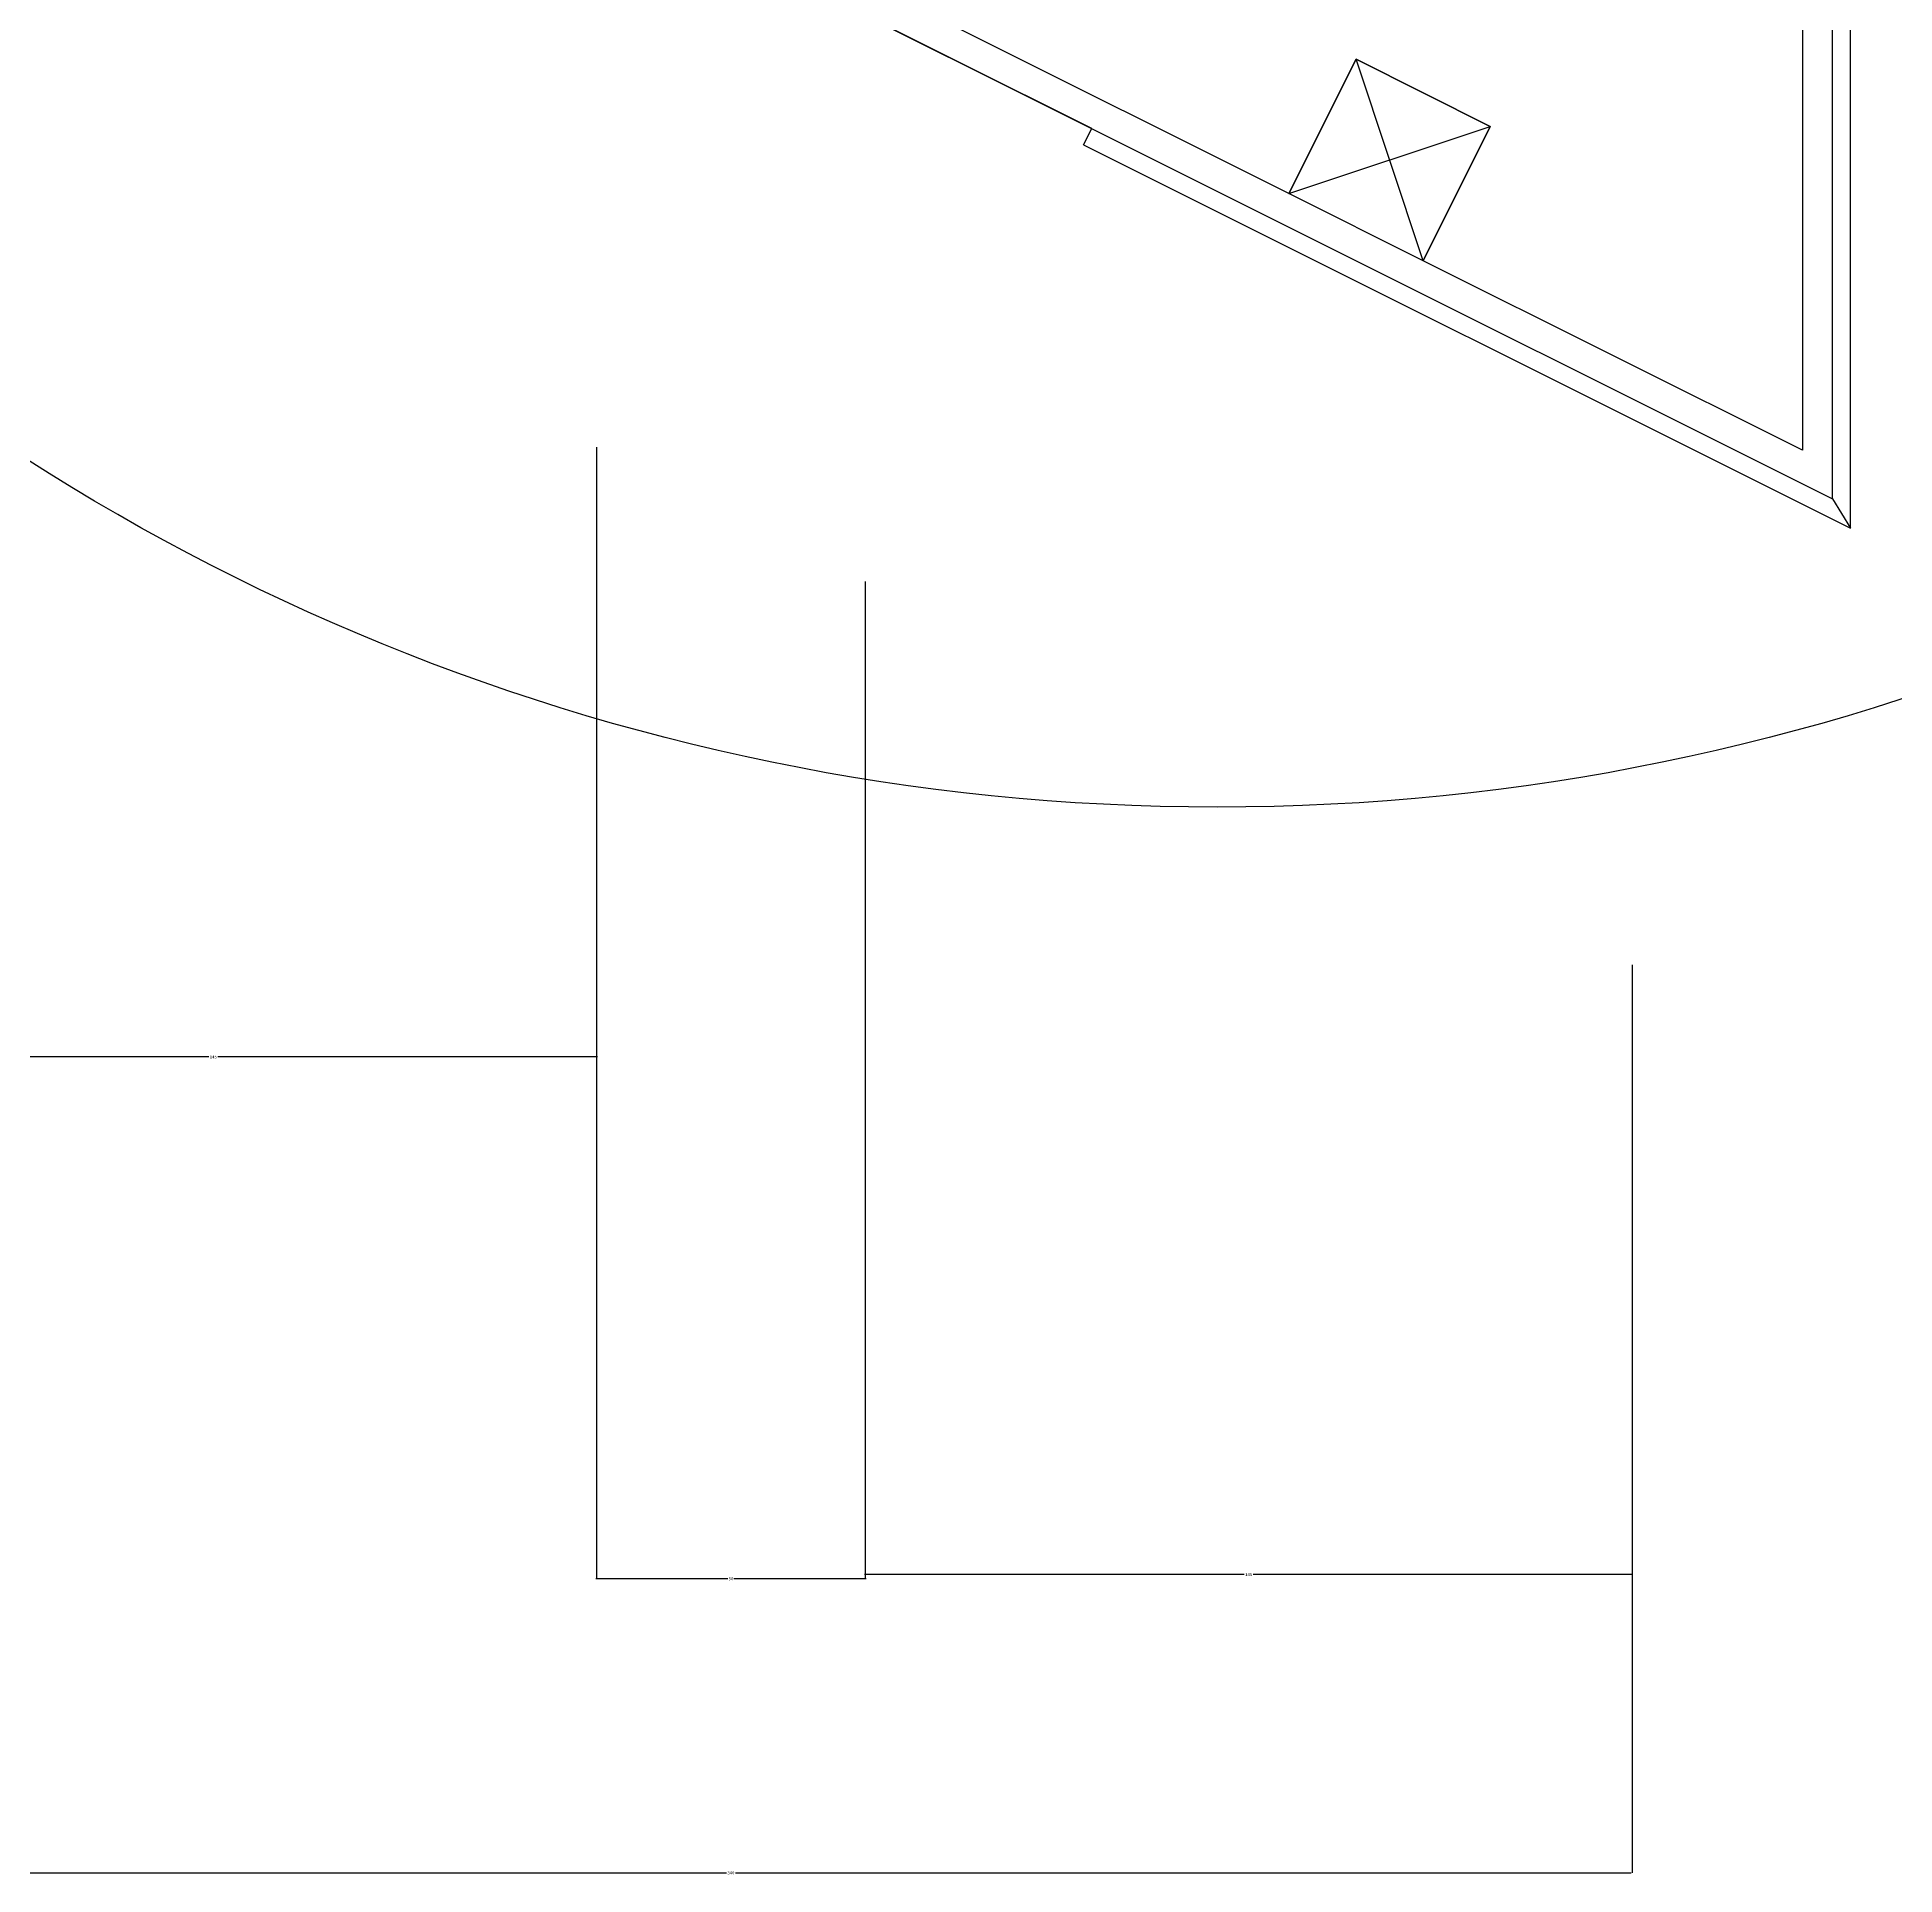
# Model space of a CAD drawing. Header units: metres. Extents: x -150 to 5859, y 346 to 5792.
# Drawn here: x 4649 to 5267, y 3365 to 3977 of the extents above; entities that cross this region are included whole.
import ezdxf

# ---------------------------------------------------------------- set-up
doc = ezdxf.new("R2010")
doc.units = ezdxf.units.M
for name, color, linetype in [('3', 3, 'Continuous'), ('4', 4, 'Continuous'), ('7', 7, 'Continuous'), ('BH', 3, 'Continuous'), ('DIM', 3, 'Continuous')]:
    doc.layers.add(name, color=color, linetype=linetype)
doc.dimstyles.get("Standard").update_dxf_attribs({"dimtxt": 2.5, "dimasz": 2.5, "dimexe": 1.25, "dimexo": 0.625, "dimtad": 1, "dimcen": 2.5, "dimazin": 3, "dimtfac": 1, "dimtmove": 0, "dimatfit": 3})

# ---------------------------------------------------------------- blocks, each defined once
blk = doc.blocks.new('*D1')
for p, q in [((4579.74, 3968.12), (4579.74, 3365.75)), ((5179.74, 3668.12), (5179.74, 3365.75)), ((4579.99, 3365.75), (4878.24, 3365.75)), ((4881.24, 3365.75), (5179.49, 3365.75))]:
    blk.add_line(p, q)
at = {"layer": 'Defpoints'}
for p in [(4579.74, 3968.12), (5179.74, 3668.12), (4579.74, 3365.75)]:
    blk.add_point(p, dxfattribs=at)
at = {"layer": 'DIM', "insert": (4879.74, 3365.75), "char_height": 1, "attachment_point": 5}
blk.add_mtext('340', dxfattribs=at)
blk = doc.blocks.new('*D47')
for p, q in [((4924.47, 3795.76), (4924.47, 3465.07)), ((5179.74, 3668.12), (5179.74, 3465.07)), ((5050.605, 3465.07), (4924.22, 3465.07)), ((5179.99, 3465.07), (5053.605, 3465.07))]:
    blk.add_line(p, q)
at = {"layer": 'Defpoints'}
for p in [(4924.47, 3795.76), (5179.74, 3668.12), (5179.74, 3465.07)]:
    blk.add_point(p, dxfattribs=at)
at = {"layer": 'DIM', "insert": (5052.105, 3465.07), "char_height": 1, "attachment_point": 5}
blk.add_mtext('145', dxfattribs=at)
blk = doc.blocks.new('*D48')
for p, q in [((4835.02, 3840.48), (4835.02, 3463.68)), ((4924.47, 3795.76), (4924.47, 3463.68)), ((4878.745, 3463.68), (4834.77, 3463.68)), ((4924.72, 3463.68), (4880.745, 3463.68))]:
    blk.add_line(p, q)
at = {"layer": 'Defpoints'}
for p in [(4835.02, 3840.48), (4924.47, 3795.76), (4924.47, 3463.68)]:
    blk.add_point(p, dxfattribs=at)
at = {"layer": 'DIM', "insert": (4879.745, 3463.68), "char_height": 1, "attachment_point": 5}
blk.add_mtext('50', dxfattribs=at)
blk = doc.blocks.new('*D49')
for p, q in [((4579.74, 3968.12), (4579.74, 3637.43)), ((4835.02, 3840.48), (4835.02, 3637.43)), ((4705.88, 3637.43), (4579.49, 3637.43)), ((4835.27, 3637.43), (4708.88, 3637.43))]:
    blk.add_line(p, q)
at = {"layer": 'Defpoints'}
for p in [(4579.74, 3968.12), (4835.02, 3840.48), (4835.02, 3637.43)]:
    blk.add_point(p, dxfattribs=at)
at = {"layer": 'DIM', "insert": (4707.38, 3637.43), "char_height": 1, "attachment_point": 5}
blk.add_mtext('145', dxfattribs=at)

msp = doc.modelspace()

# ---------------------------------------------------------------- linework, layer by layer
at = {"layer": '3'}
msp.add_lwpolyline([(4658.45, 4273.53), (4658.45, 4117.24), (5246.45, 3823.24), (5246.45, 4273.53)], dxfattribs=at)
msp.add_lwpolyline([(4658.45, 4273.53), (4658.45, 4117.24), (5246.45, 3823.24), (5246.45, 4273.53)], dxfattribs=at)
msp.add_circle((5041.62, 4456.03), 735.43, dxfattribs=at)
at = {"layer": '4'}
for points in [[(4997.17, 3941.17), (5252.45, 3813.53), (5252.45, 4273.53)], [(4997.17, 3941.17), (4999.85, 3946.54), (4910.41, 3991.26), (4907.73, 3985.89)]]:
    msp.add_lwpolyline(points, dxfattribs=at)
at = {"layer": '7'}
msp.add_line((5246.45, 3823.24), (5252.45, 3813.53), dxfattribs=at)
msp.add_line((5246.45, 3823.24), (5252.45, 3813.53), dxfattribs=at)
msp.add_line((5246.45, 3823.24), (5252.45, 3813.53), dxfattribs=at)
msp.add_lwpolyline([(5186.45, 4273.53), (5186.45, 4223.53), (5236.45, 4223.53), (5236.45, 3839.42), (5110.21, 3902.54), (5132.57, 3947.26), (5087.85, 3969.62), (5065.49, 3924.9), (4844.86, 4035.21), (4867.22, 4079.94), (4822.5, 4102.3), (4800.14, 4057.58), (4668.45, 4123.42), (4668.45, 4223.53), (4718.45, 4223.53), (4718.45, 4273.53)], dxfattribs=at)
msp.add_lwpolyline([(5110.21, 3902.54), (5065.49, 3924.9), (5087.85, 3969.62), (5132.57, 3947.26)], close=True, dxfattribs=at)
at = {"layer": 'BH'}
for p, q in [((5110.21, 3902.54), (5087.85, 3969.62)), ((5065.49, 3924.9), (5132.57, 3947.26))]:
    msp.add_line(p, q, dxfattribs=at)

# ---------------------------------------------------------------- dimensions: what is measured, and where the dimension line sits
at = {"layer": 'DIM'}
for base, p1, p2, text, picture, middle in [((4835.02, 3637.43), (4835.02, 3840.48), (4579.74, 3968.12), '145', '*D49', (4707.38, 3637.43)), ((4579.74, 3365.75), (4579.74, 3968.12), (5179.74, 3668.12), '340', '*D1', (4879.74, 3365.75)), ((4924.47, 3463.68), (4924.47, 3795.76), (4835.02, 3840.48), '50', '*D48', (4879.745, 3463.68)), ((5179.74, 3465.07), (5179.74, 3668.12), (4924.47, 3795.76), '145', '*D47', (5052.105, 3465.07))]:
    dim = msp.add_linear_dim(base=base, p1=p1, p2=p2, text=text, dimstyle='Standard', dxfattribs=at)
    dim.commit()
    dim.dimension.update_dxf_attribs({"geometry": picture, "text_midpoint": middle})

doc.saveas('drawing.dxf')
